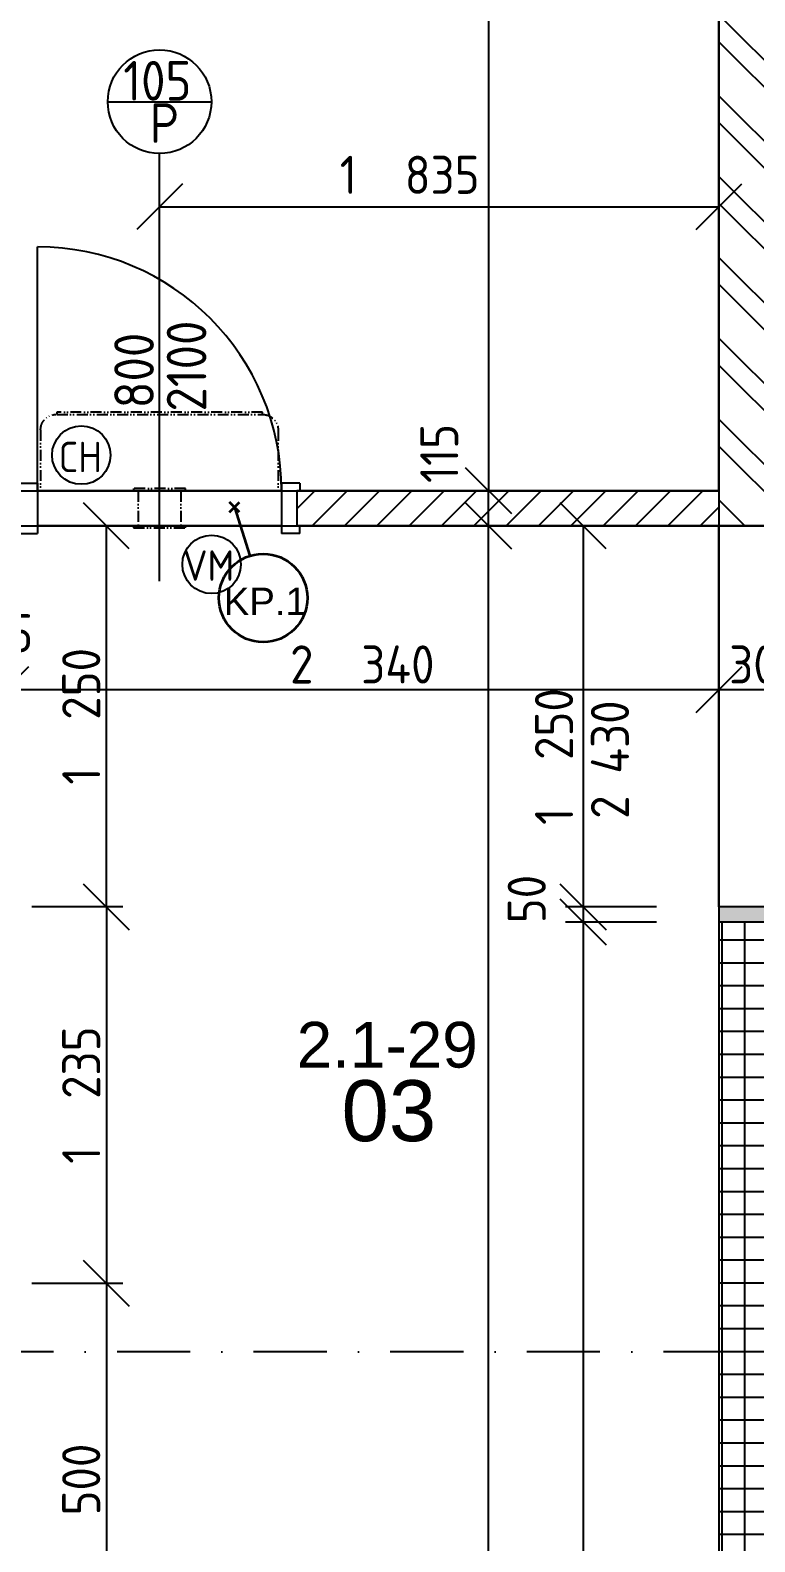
# Model space of a CAD drawing. Extents: x 4511820 to 5180432, y -1526536 to -944957.
# Drawn here: x 5011782 to 5014158, y -1252267 to -1247309 of the extents above; entities that cross this region are included whole.
import ezdxf

# ---------------------------------------------------------------- set-up
doc = ezdxf.new("R2010")
doc.units = 0
doc.header["$MEASUREMENT"] = 0
doc.linetypes.add('ACAD_ISO12W100', pattern=[22, 12, -3, 0.5, -3, 0.5, -3])
doc.linetypes.add('BODKOCIARKOVANA_3', pattern=[5.6, 3, -1.3, 0, -1.3])
doc.layers.get('0').update_dxf_attribs({"linetype": 'CONTINUOUS'})
doc.layers.get('Defpoints').update_dxf_attribs({"color": 61, "linetype": 'CONTINUOUS'})
for name, color, linetype in [('DVERE', 45, 'CONTINUOUS'), ('KÓTY', 4, 'CONTINUOUS'), ('MÚRY', 1, 'CONTINUOUS'), ('osi', 253, 'CONTINUOUS'), ('Plochy', 41, 'CONTINUOUS'), ('POPIS', 7, 'CONTINUOUS'), ('TENKÁ', 7, 'CONTINUOUS'), ('ZZ-chladenie', 133, 'CONTINUOUS'), ('zz-vetr', 52, 'CONTINUOUS'), ('ŠRAFY', 82, 'CONTINUOUS')]:
    doc.layers.add(name, color=color, linetype=linetype)
doc.layers.add('preklady', color=74, linetype='CONTINUOUS', lineweight=35)
doc.styles.add('ARIAL', font='arial.ttf')
doc.styles.add('STYLE1', font='isocp.shx')
doc.dimstyles.new('STANDARD-50', dxfattribs={"dimtxt": 125, "dimasz": 150, "dimexe": 10, "dimexo": 200, "dimgap": 20, "dimtad": 1, "dimdsep": 46, "dimlunit": 6, "dimtxsty": 'STYLE1', "dimblk1": 'OBLIQUE', "dimblk2": 'OBLIQUE', "dimsah": 1, "dimcen": 2.5, "dimse1": 1, "dimse2": 1, "dimadec": 0, "dimazin": 0, "dimtfac": 1, "dimtmove": 1, "dimatfit": 3, "dimldrblk": 'OBLIQUE', "dimfxl": 1, "dimtolj": 1, "dimtzin": 0, "dimarcsym": 0})

# ---------------------------------------------------------------- blocks, each defined once
blk = doc.blocks.new('_OBLIQUE')
at = {"color": 0, "linetype": 'ByBlock'}
blk.add_line((-0.5, -0.5), (0.5, 0.5), dxfattribs=at)
blk = doc.blocks.new('*D31081')
at = {"layer": 'Defpoints', "color": 0}
for p in [(5012330, -1251419.2), (5012031.5, -1252919.2), (5012330, -1252919.2)]:
    blk.add_point(p, dxfattribs=at)
at = {"layer": 'KÓTY', "color": 0, "lineweight": -2}
blk.add_line((5012031.5, -1251419.2), (5012031.5, -1252919.2), dxfattribs=at)
at = {"layer": 'KÓTY', "color": 0, "linetype": 'ByBlock', "lineweight": -2, "xscale": 150, "yscale": 150, "zscale": 150}
for p, rotation in [((5012031.5, -1251419.2), 90), ((5012031.5, -1252919.2), 270)]:
    blk.add_blockref('_OBLIQUE', p, dxfattribs=dict(at, rotation=rotation))
at = {"layer": 'KÓTY', "color": 0, "insert": (5011949, -1252169.2), "char_height": 125, "attachment_point": 5, "rotation": 90, "style": 'STYLE1'}
blk.add_mtext('\\A1;1ﾠ500', dxfattribs=at)
blk = doc.blocks.new('*D31083')
at = {"layer": 'Defpoints', "color": 0}
for p in [(5011701, -1250184.2), (5011701, -1251419.2), (5012031.5, -1251419.2)]:
    blk.add_point(p, dxfattribs=at)
at = {"layer": 'KÓTY', "color": 0, "lineweight": -2}
blk.add_line((5012031.5, -1250184.2), (5012031.5, -1251419.2), dxfattribs=at)
at = {"layer": 'KÓTY', "color": 0, "linetype": 'ByBlock', "lineweight": -2, "xscale": 150, "yscale": 150, "zscale": 150}
for p, rotation in [((5012031.5, -1250184.2), 90), ((5012031.5, -1251419.2), 270)]:
    blk.add_blockref('_OBLIQUE', p, dxfattribs=dict(at, rotation=rotation))
at = {"layer": 'KÓTY', "color": 0, "insert": (5011949, -1250801.7), "char_height": 125, "attachment_point": 5, "rotation": 90, "style": 'STYLE1'}
blk.add_mtext('\\A1;1ﾠ235', dxfattribs=at)
blk = doc.blocks.new('*D31084')
at = {"layer": 'Defpoints', "color": 0}
for p in [(5011701, -1248934.2), (5012031.5, -1248934.2), (5011701, -1250184.2)]:
    blk.add_point(p, dxfattribs=at)
at = {"layer": 'KÓTY', "color": 0, "lineweight": -2}
blk.add_line((5012031.5, -1250184.2), (5012031.5, -1248934.2), dxfattribs=at)
at = {"layer": 'KÓTY', "color": 0, "linetype": 'ByBlock', "lineweight": -2, "xscale": 150, "yscale": 150, "zscale": 150}
for p, rotation in [((5012031.5, -1248934.2), 90), ((5012031.5, -1250184.2), 270)]:
    blk.add_blockref('_OBLIQUE', p, dxfattribs=dict(at, rotation=rotation))
at = {"layer": 'KÓTY', "color": 0, "insert": (5011949, -1249559.2), "char_height": 125, "attachment_point": 5, "rotation": 90, "style": 'STYLE1'}
blk.add_mtext('\\A1;1ﾠ250', dxfattribs=at)
blk = doc.blocks.new('*D31086')
at = {"layer": 'Defpoints', "color": 0}
for p in [(5012834.5, -1245184.2), (5012834.5, -1248819.2), (5013285, -1248819.2)]:
    blk.add_point(p, dxfattribs=at)
at = {"layer": 'KÓTY', "color": 0, "lineweight": -2}
blk.add_line((5013285, -1245184.2), (5013285, -1248819.2), dxfattribs=at)
at = {"layer": 'KÓTY', "color": 0, "linetype": 'ByBlock', "lineweight": -2, "xscale": 150, "yscale": 150, "zscale": 150}
for p, rotation in [((5013285, -1245184.2), 90), ((5013285, -1248819.2), 270)]:
    blk.add_blockref('_OBLIQUE', p, dxfattribs=dict(at, rotation=rotation))
at = {"layer": 'KÓTY', "color": 0, "insert": (5013202.5, -1247001.7), "char_height": 125, "attachment_point": 5, "rotation": 90, "style": 'STYLE1'}
blk.add_mtext('\\A1;3ﾠ635', dxfattribs=at)
blk = doc.blocks.new('*D31087')
at = {"layer": 'Defpoints', "color": 0}
for p in [(5013285, -1248819.2), (5013549.5, -1248819.2), (5013549.5, -1248934.2)]:
    blk.add_point(p, dxfattribs=at)
at = {"layer": 'KÓTY', "color": 0, "lineweight": -2}
blk.add_line((5013285, -1248934.2), (5013285, -1248819.2), dxfattribs=at)
at = {"layer": 'KÓTY', "color": 0, "linetype": 'ByBlock', "lineweight": -2, "xscale": 150, "yscale": 150, "zscale": 150}
for p, rotation in [((5013285, -1248819.2), 90), ((5013285, -1248934.2), 270)]:
    blk.add_blockref('_OBLIQUE', p, dxfattribs=dict(at, rotation=rotation))
at = {"layer": 'KÓTY', "color": 0, "insert": (5013123.5, -1248697), "char_height": 125, "attachment_point": 5, "rotation": 90, "style": 'STYLE1'}
blk.add_mtext('\\A1;115', dxfattribs=at)
blk = doc.blocks.new('*D31092')
at = {"layer": 'Defpoints', "color": 0}
for p in [(5011586, -1249471.5), (5011701, -1249471.5), (5011701, -1249471.5)]:
    blk.add_point(p, dxfattribs=at)
at = {"layer": 'KÓTY', "color": 0, "lineweight": -2}
blk.add_line((5011586, -1249471.5), (5011701, -1249471.5), dxfattribs=at)
at = {"layer": 'KÓTY', "color": 0, "linetype": 'ByBlock', "lineweight": -2, "xscale": 150, "yscale": 150, "zscale": 150, "rotation": 180}
blk.add_blockref('_OBLIQUE', (5011586, -1249471.5), dxfattribs=at)
at = {"layer": 'KÓTY', "color": 0, "linetype": 'ByBlock', "lineweight": -2, "xscale": 150, "yscale": 150, "zscale": 150}
blk.add_blockref('_OBLIQUE', (5011701, -1249471.5), dxfattribs=at)
at = {"layer": 'KÓTY', "color": 0, "insert": (5011694.3, -1249286.5), "char_height": 125, "attachment_point": 5, "style": 'STYLE1'}
blk.add_mtext('\\A1;115', dxfattribs=at)
blk = doc.blocks.new('*D31093')
at = {"layer": 'Defpoints', "color": 0}
for p in [(5011701, -1249471.5), (5014041, -1249471.5), (5014041, -1249471.5)]:
    blk.add_point(p, dxfattribs=at)
at = {"layer": 'KÓTY', "color": 0, "lineweight": -2}
blk.add_line((5011701, -1249471.5), (5014041, -1249471.5), dxfattribs=at)
at = {"layer": 'KÓTY', "color": 0, "linetype": 'ByBlock', "lineweight": -2, "xscale": 150, "yscale": 150, "zscale": 150, "rotation": 180}
blk.add_blockref('_OBLIQUE', (5011701, -1249471.5), dxfattribs=at)
at = {"layer": 'KÓTY', "color": 0, "linetype": 'ByBlock', "lineweight": -2, "xscale": 150, "yscale": 150, "zscale": 150}
blk.add_blockref('_OBLIQUE', (5014041, -1249471.5), dxfattribs=at)
at = {"layer": 'KÓTY', "color": 0, "insert": (5012871, -1249389), "char_height": 125, "attachment_point": 5, "style": 'STYLE1'}
blk.add_mtext('\\A1;2ﾠ340', dxfattribs=at)
blk = doc.blocks.new('*D31094')
at = {"layer": 'Defpoints', "color": 0}
for p in [(5014041, -1249471.5), (5014341, -1249471.5), (5014341, -1249471.5)]:
    blk.add_point(p, dxfattribs=at)
at = {"layer": 'KÓTY', "color": 0, "lineweight": -2}
blk.add_line((5014041, -1249471.5), (5014341, -1249471.5), dxfattribs=at)
at = {"layer": 'KÓTY', "color": 0, "linetype": 'ByBlock', "lineweight": -2, "xscale": 150, "yscale": 150, "zscale": 150, "rotation": 180}
blk.add_blockref('_OBLIQUE', (5014041, -1249471.5), dxfattribs=at)
at = {"layer": 'KÓTY', "color": 0, "linetype": 'ByBlock', "lineweight": -2, "xscale": 150, "yscale": 150, "zscale": 150}
blk.add_blockref('_OBLIQUE', (5014341, -1249471.5), dxfattribs=at)
at = {"layer": 'KÓTY', "color": 0, "insert": (5014191, -1249389), "char_height": 125, "attachment_point": 5, "style": 'STYLE1'}
blk.add_mtext('\\A1;300', dxfattribs=at)
blk = doc.blocks.new('*D31098')
at = {"layer": 'Defpoints', "color": 0}
for p in [(5012206, -1247713.1), (5014041, -1247713.1), (5014041, -1247887.5)]:
    blk.add_point(p, dxfattribs=at)
at = {"layer": 'KÓTY', "color": 0, "lineweight": -2}
blk.add_line((5012206, -1247887.5), (5014041, -1247887.5), dxfattribs=at)
at = {"layer": 'KÓTY', "color": 0, "linetype": 'ByBlock', "lineweight": -2, "xscale": 150, "yscale": 150, "zscale": 150, "rotation": 180}
blk.add_blockref('_OBLIQUE', (5012206, -1247887.5), dxfattribs=at)
at = {"layer": 'KÓTY', "color": 0, "linetype": 'ByBlock', "lineweight": -2, "xscale": 150, "yscale": 150, "zscale": 150}
blk.add_blockref('_OBLIQUE', (5014041, -1247887.5), dxfattribs=at)
at = {"layer": 'KÓTY', "color": 0, "insert": (5013026.5, -1247783), "char_height": 125, "attachment_point": 5, "style": 'STYLE1'}
blk.add_mtext('\\A1;1ﾠ835', dxfattribs=at)
blk = doc.blocks.new('*D31099')
at = {"layer": 'Defpoints', "color": 0}
for p in [(5014126, -1248934.2), (5013595.5, -1250184.2), (5014126, -1250184.2)]:
    blk.add_point(p, dxfattribs=at)
at = {"layer": 'KÓTY', "color": 0, "lineweight": -2}
blk.add_line((5013595.5, -1248934.2), (5013595.5, -1250184.2), dxfattribs=at)
at = {"layer": 'KÓTY', "color": 0, "linetype": 'ByBlock', "lineweight": -2, "xscale": 150, "yscale": 150, "zscale": 150}
for p, rotation in [((5013595.5, -1248934.2), 90), ((5013595.5, -1250184.2), 270)]:
    blk.add_blockref('_OBLIQUE', p, dxfattribs=dict(at, rotation=rotation))
at = {"layer": 'KÓTY', "color": 0, "insert": (5013500, -1249691), "char_height": 125, "attachment_point": 5, "rotation": 90, "style": 'STYLE1'}
blk.add_mtext('\\A1;1ﾠ250', dxfattribs=at)
blk = doc.blocks.new('*D31100')
at = {"layer": 'Defpoints', "color": 0}
for p in [(5014126, -1250184.2), (5013595.5, -1250234.2), (5014126, -1250234.2)]:
    blk.add_point(p, dxfattribs=at)
at = {"layer": 'KÓTY', "color": 0, "lineweight": -2}
blk.add_line((5013595.5, -1250184.2), (5013595.5, -1250234.2), dxfattribs=at)
at = {"layer": 'KÓTY', "color": 0, "linetype": 'ByBlock', "lineweight": -2, "xscale": 150, "yscale": 150, "zscale": 150}
for p, rotation in [((5013595.5, -1250184.2), 90), ((5013595.5, -1250234.2), 270)]:
    blk.add_blockref('_OBLIQUE', p, dxfattribs=dict(at, rotation=rotation))
at = {"layer": 'KÓTY', "color": 0, "insert": (5013410.5, -1250158.5), "char_height": 125, "attachment_point": 5, "rotation": 90, "style": 'STYLE1'}
blk.add_mtext('\\A1;50', dxfattribs=at)
blk = doc.blocks.new('*D31101')
at = {"layer": 'Defpoints', "color": 0}
for p in [(5014126, -1250234.2), (5013595.5, -1258104.2), (5014126, -1258104.2)]:
    blk.add_point(p, dxfattribs=at)
at = {"layer": 'KÓTY', "color": 0, "lineweight": -2}
blk.add_line((5013595.5, -1250234.2), (5013595.5, -1258104.2), dxfattribs=at)
at = {"layer": 'KÓTY', "color": 0, "linetype": 'ByBlock', "lineweight": -2, "xscale": 150, "yscale": 150, "zscale": 150}
for p, rotation in [((5013595.5, -1250234.2), 90), ((5013595.5, -1258104.2), 270)]:
    blk.add_blockref('_OBLIQUE', p, dxfattribs=dict(at, rotation=rotation))
at = {"layer": 'KÓTY', "color": 0, "insert": (5013513, -1254169.2), "char_height": 125, "attachment_point": 5, "rotation": 90, "style": 'STYLE1'}
blk.add_mtext('\\A1;7ﾠ870', dxfattribs=at)
blk = doc.blocks.new('*D31102')
at = {"layer": 'Defpoints', "color": 0}
for p in [(5013285, -1248934.2), (5014041, -1248934.2), (5014041, -1258104.2)]:
    blk.add_point(p, dxfattribs=at)
at = {"layer": 'KÓTY', "color": 0, "lineweight": -2}
blk.add_line((5013285, -1258104.2), (5013285, -1248934.2), dxfattribs=at)
at = {"layer": 'KÓTY', "color": 0, "linetype": 'ByBlock', "lineweight": -2, "xscale": 150, "yscale": 150, "zscale": 150}
for p, rotation in [((5013285, -1248934.2), 90), ((5013285, -1258104.2), 270)]:
    blk.add_blockref('_OBLIQUE', p, dxfattribs=dict(at, rotation=rotation))
at = {"layer": 'KÓTY', "color": 0, "insert": (5013202.5, -1253519.2), "char_height": 125, "attachment_point": 5, "rotation": 90, "style": 'STYLE1'}
blk.add_mtext('\\A1;9ﾠ170', dxfattribs=at)
blk = doc.blocks.new('chlj3')
at = {"layer": 'ZZ-chladenie', "linetype": 'ACAD_ISO12W100', "ltscale": 3}
for p, q in [((5005195.8, -1151691.8), (5005395.8, -1151691.8)), ((5005195.8, -1152470.8), (5005395.8, -1152470.8))]:
    blk.add_line(p, q, dxfattribs=at)
blk.add_lwpolyline([(5005145.8, -1152419.2), (5005138.4, -1152419.2), (5005138.4, -1151744.5), (5005145.8, -1151744.5)], close=True, dxfattribs=at)
for centre, start, end in [((5005195.8, -1151741.8), 90, 180), ((5005195.8, -1152420.8), 180, 270)]:
    blk.add_arc(centre, 50, start, end, dxfattribs=at)

msp = doc.modelspace()

# ---------------------------------------------------------------- hatches: boundary and pattern name
at = {"layer": 'ŠRAFY'}
h = msp.add_hatch(dxfattribs=at)
h.set_pattern_fill('ANSI32', color=256, scale=500, angle=90)
h.set_pattern_definition([(135, (515810.9, -44587.94), (-132.5825215, -132.5825215), []), (135, (515810.9, -44499.55), (-132.5825215, -132.5825215), [])])
h.paths.add_polyline_path([(5014341, -1246944.226), (5014341, -1246769.226), (5014341, -1245184.226), (5014041, -1245184.226), (5014041, -1247329.226), (5014041, -1247444.226), (5014041, -1248819.226), (5014041, -1248934.226), (5014341, -1248934.226), (5014341, -1248819.226), (5014341, -1247974.226), (5014341, -1247859.226)])
at = {"layer": 'ŠRAFY', "ltscale": 0.25}
h = msp.add_hatch(dxfattribs=at)
h.set_pattern_fill('ANSI31', color=256, scale=600, style=0)
h.set_pattern_definition([(45, (515270.5, 214751.965), (-53.0330086, 53.0330086), [])])
h.paths.add_polyline_path([(5014041, -1248934.226), (5014041, -1248819.226), (5012656, -1248819.226), (5012656, -1248934.226)])
at = {"layer": 'ŠRAFY'}
h = msp.add_hatch(dxfattribs=at)
h.set_pattern_fill('DOTS', color=256, scale=250)
h.set_pattern_definition([(0, (0, -89070.035), (7.8125, 15.625), [0, -15.625])])
h.paths.add_polyline_path([(5014341, -1250234.226), (5018566, -1250234.226), (5018566, -1250184.226), (5014341, -1250184.226), (5014041, -1250184.226), (5014041, -1250234.226)])
at = {"layer": 'ŠRAFY', "ltscale": 0.25}
h = msp.add_hatch(dxfattribs=at)
h.set_pattern_fill('ANSI37', color=256, scale=600, angle=45)
h.set_pattern_definition([(90, (-3307273.674, 579782.7), (-75, 1e-14), []), (180, (-3307273.674, 579782.7), (-1e-14, -75), [])])
h.paths.add_polyline_path([(5014041, -1250234.226), (5014041, -1252919.226), (5014041, -1258104.226), (5014341, -1258104.226), (5014341, -1252719.226), (5014341, -1252604.226), (5014341, -1251364.226), (5014341, -1251249.226), (5014341, -1250349.226), (5014341, -1250234.226)])

# ---------------------------------------------------------------- linework, layer by layer
at = {"layer": 'DVERE', "ltscale": 0.25}
for p, q in [((5012036, -1247543.07), (5012376, -1247543.07)), ((5012206, -1249115.726), (5012206, -1247713.07)), ((5011806, -1248819.226), (5011806, -1248019.226)), ((5011746, -1248794.226), (5011806, -1248794.226)), ((5011806, -1248794.226), (5011806, -1248959.226)), ((5012606, -1248819.226), (5011806, -1248819.226)), ((5012666, -1248794.226), (5012606, -1248794.226)), ((5012606, -1248794.226), (5012606, -1248959.226)), ((5012666, -1248794.226), (5012666, -1248819.226)), ((5012606, -1248934.226), (5011806, -1248934.226)), ((5012666, -1248959.226), (5012666, -1248934.226)), ((5011746, -1248959.226), (5011806, -1248959.226)), ((5012666, -1248959.226), (5012606, -1248959.226))]:
    msp.add_line(p, q, dxfattribs=at)
msp.add_circle((5012206, -1247543.07), 170, dxfattribs=at)
msp.add_arc((5011806, -1248819.226), 800, 0, 90, dxfattribs=at)
at = {"layer": 'KÓTY'}
for p, q in [((5012086, -1250184.226), (5011787.5, -1250184.226)), ((5013836.5, -1250184.226), (5013538, -1250184.226)), ((5013836.5, -1250234.226), (5013538, -1250234.226)), ((5012086, -1251419.226), (5011787.5, -1251419.226))]:
    msp.add_line(p, q, dxfattribs=at)
at = {"layer": 'MÚRY'}
for p, q in [((5014041, -1245184.226), (5014041, -1248819.226)), ((5014041, -1248819.226), (5012656, -1248819.226)), ((5014856, -1248934.226), (5012656, -1248934.226)), ((5014041, -1250184.226), (5014041, -1258104.226)), ((5018566, -1250184.226), (5014041, -1250184.226))]:
    msp.add_line(p, q, dxfattribs=at)
at = {"layer": 'MÚRY', "ltscale": 0.25}
msp.add_line((5012656, -1248819.226), (5012656, -1248934.226), dxfattribs=at)
at = {"layer": 'osi', "linetype": 'BODKOCIARKOVANA_3', "ltscale": 80}
msp.add_line((5041881, -1251644.226), (4978211, -1251644.226), dxfattribs=at)
at = {"layer": 'Plochy'}
for points in [[(5014041, -1245184.226), (5010871, -1245184.226), (5010871, -1248819.226), (5014041, -1248819.226)], [(5014041, -1250184.226), (5014041, -1248934.226), (5014856, -1248934.226), (5014856, -1248384.226), (5018566, -1248384.226), (5018566, -1250184.226)], [(5009701, -1252159.226), (5009701, -1250184.226), (5011701, -1250184.226), (5011701, -1248934.226), (5014041, -1248934.226), (5014041, -1252919.226), (5011701, -1252919.226), (5011701, -1251419.226), (5011586, -1251419.226), (5011586, -1252159.226)]]:
    msp.add_lwpolyline(points, close=True, dxfattribs=at)
at = {"layer": 'preklady'}
for p, q in [((5012435.382, -1248889.651), (5012468.616, -1248856.417)), ((5012468.617, -1248889.652), (5012435.383, -1248856.418)), ((5012452, -1248873.035), (5012502.328, -1249032.674))]:
    msp.add_line(p, q, dxfattribs=at)
at = {"layer": 'preklady', "ltscale": 0.25}
msp.add_circle((5012545.925, -1249170.965), 145, dxfattribs=at)
at = {"layer": 'TENKÁ'}
for p, q in [((5014041, -1248819.226), (5014041, -1248934.226)), ((5018566, -1250234.226), (5014041, -1250234.226))]:
    msp.add_line(p, q, dxfattribs=at)
at = {"layer": 'TENKÁ', "linetype": 'ACAD_ISO12W100', "ltscale": 10}
msp.add_line((5014041, -1248934.226), (5014041, -1250184.226), dxfattribs=at)
at = {"layer": 'ZZ-chladenie'}
msp.add_circle((5011949.372, -1248702.164), 96, dxfattribs=at)
at = {"layer": 'zz-vetr', "linetype": 'ACAD_ISO12W100', "lineweight": -2, "ltscale": 3}
for p, q in [((5012136, -1248819.226), (5012136, -1248934.226)), ((5012276, -1248819.226), (5012276, -1248934.226))]:
    msp.add_line(p, q, dxfattribs=at)
for points in [[(5012291, -1248819.226), (5012291, -1248812.226), (5012121, -1248812.226), (5012121, -1248819.226)], [(5012291, -1248941.226), (5012291, -1248934.226), (5012121, -1248934.226), (5012121, -1248941.226)]]:
    msp.add_lwpolyline(points, close=True, dxfattribs=at)
at = {"layer": 'zz-vetr'}
msp.add_circle((5012376.857, -1249060.681), 96, dxfattribs=at)

# ---------------------------------------------------------------- block references
at = {"layer": 'ZZ-chladenie', "xscale": -1, "rotation": 89.99999999999993}
msp.add_blockref('chlj3', (3860124.119, 3756576.595), dxfattribs=at)

# ---------------------------------------------------------------- texts
at = {"layer": 'DVERE', "style": 'STYLE1'}
for s, p in [('105', (5012086.97, -1247539.57)), ('P', (5012173.97, -1247678.207))]:
    msp.add_text(s, height=130, dxfattribs=at).set_placement(p)
at = {"layer": 'KÓTY', "insert": (5013683.494, -1249701.192), "char_height": 125, "attachment_point": 5, "rotation": 90, "style": 'STYLE1'}
msp.add_mtext('\\A1;2 430', dxfattribs=at)
at = {"layer": 'POPIS', "lineweight": 40, "ltscale": 0.25, "style": 'ARIAL'}
for s, height, p in [('2.1-29', 150, (5012655.769, -1250711.305)), ('03', 200, (5012802.811, -1250952.805))]:
    msp.add_text(s, height=height, dxfattribs=at).set_placement(p)
at = {"layer": 'preklady', "linetype": 'Continuous', "lineweight": 20, "style": 'ARIAL'}
msp.add_text('KP.1', height=90, dxfattribs=at).set_placement((5012416.661, -1249227.221))
at = {"layer": 'TENKÁ', "linetype": 'Continuous', "style": 'STYLE1'}
for s, p in [('2100', (5012359.524, -1248559.349)), ('800', (5012187.417, -1248548.984))]:
    msp.add_text(s, height=130, rotation=90, dxfattribs=at).set_placement(p)
at = {"layer": 'ZZ-chladenie', "style": 'STYLE1'}
msp.add_text('CH', height=100, dxfattribs=at).set_placement((5011874.745, -1248758.363))
at = {"layer": 'zz-vetr', "style": 'STYLE1'}
msp.add_text('VM', height=100, dxfattribs=at).set_placement((5012282.55, -1249114.694))

# ---------------------------------------------------------------- dimensions: what is measured, and where the dimension line sits
at = {"layer": 'KÓTY'}
for base, p1, p2, picture, middle in [((5013285, -1248819.226), (5012834.5, -1245184.226), (5012834.5, -1248819.226), '*D31086', (5013202.457, -1247001.726)), ((5012031.5, -1248934.226), (5011701, -1250184.226), (5011701, -1248934.226), '*D31084', (5011948.957, -1249559.226)), ((5013285, -1248934.226), (5014041, -1258104.226), (5014041, -1248934.226), '*D31102', (5013202.457, -1253519.226)), ((5013595.5, -1250234.226), (5014126, -1250184.226), (5014126, -1250234.226), '*D31100', (5013410.5, -1250158.476)), ((5012031.5, -1251419.226), (5011701, -1250184.226), (5011701, -1251419.226), '*D31083', (5011948.957, -1250801.726)), ((5013595.5, -1258104.226), (5014126, -1250234.226), (5014126, -1258104.226), '*D31101', (5013512.957, -1254169.226)), ((5012031.5, -1252919.226), (5012330, -1251419.226), (5012330, -1252919.226), '*D31081', (5011948.957, -1252169.226))]:
    dim = msp.add_linear_dim(base=base, p1=p1, p2=p2, angle=90, dimstyle='STANDARD-50', dxfattribs=at)
    dim.commit()
    dim.dimension.update_dxf_attribs({"geometry": picture, "text_midpoint": middle})
dim = msp.add_linear_dim(base=(5014041, -1247887.535), p1=(5012206, -1247713.07), p2=(5014041, -1247713.07), dimstyle='STANDARD-50', dxfattribs=at)
dim.commit()
dim.dimension.update_dxf_attribs({"geometry": '*D31098', "text_midpoint": (5013026.5, -1247865.535), "dimtype": 160})
for base, p1, p2, picture, middle in [((5013285, -1248819.226), (5013549.5, -1248934.226), (5013549.5, -1248819.226), '*D31087', (5013206, -1248697.035)), ((5013595.5, -1250184.226), (5014126, -1248934.226), (5014126, -1250184.226), '*D31099', (5013582.5, -1249691.035))]:
    dim = msp.add_linear_dim(base=base, p1=p1, p2=p2, angle=90, dimstyle='STANDARD-50', dxfattribs=at)
    dim.commit()
    dim.dimension.update_dxf_attribs({"geometry": picture, "text_midpoint": middle, "dimtype": 160})
for base, p1, p2, picture, middle in [((5011701, -1249471.535), (5011586, -1249471.535), (5011701, -1249471.535), '*D31092', (5011694.25, -1249286.535)), ((5014041, -1249471.535), (5011701, -1249471.535), (5014041, -1249471.535), '*D31093', (5012871, -1249388.992)), ((5014341, -1249471.535), (5014041, -1249471.535), (5014341, -1249471.535), '*D31094', (5014191, -1249389.035))]:
    dim = msp.add_linear_dim(base=base, p1=p1, p2=p2, dimstyle='STANDARD-50', dxfattribs=at)
    dim.commit()
    dim.dimension.update_dxf_attribs({"geometry": picture, "text_midpoint": middle})

doc.saveas('drawing.dxf')
